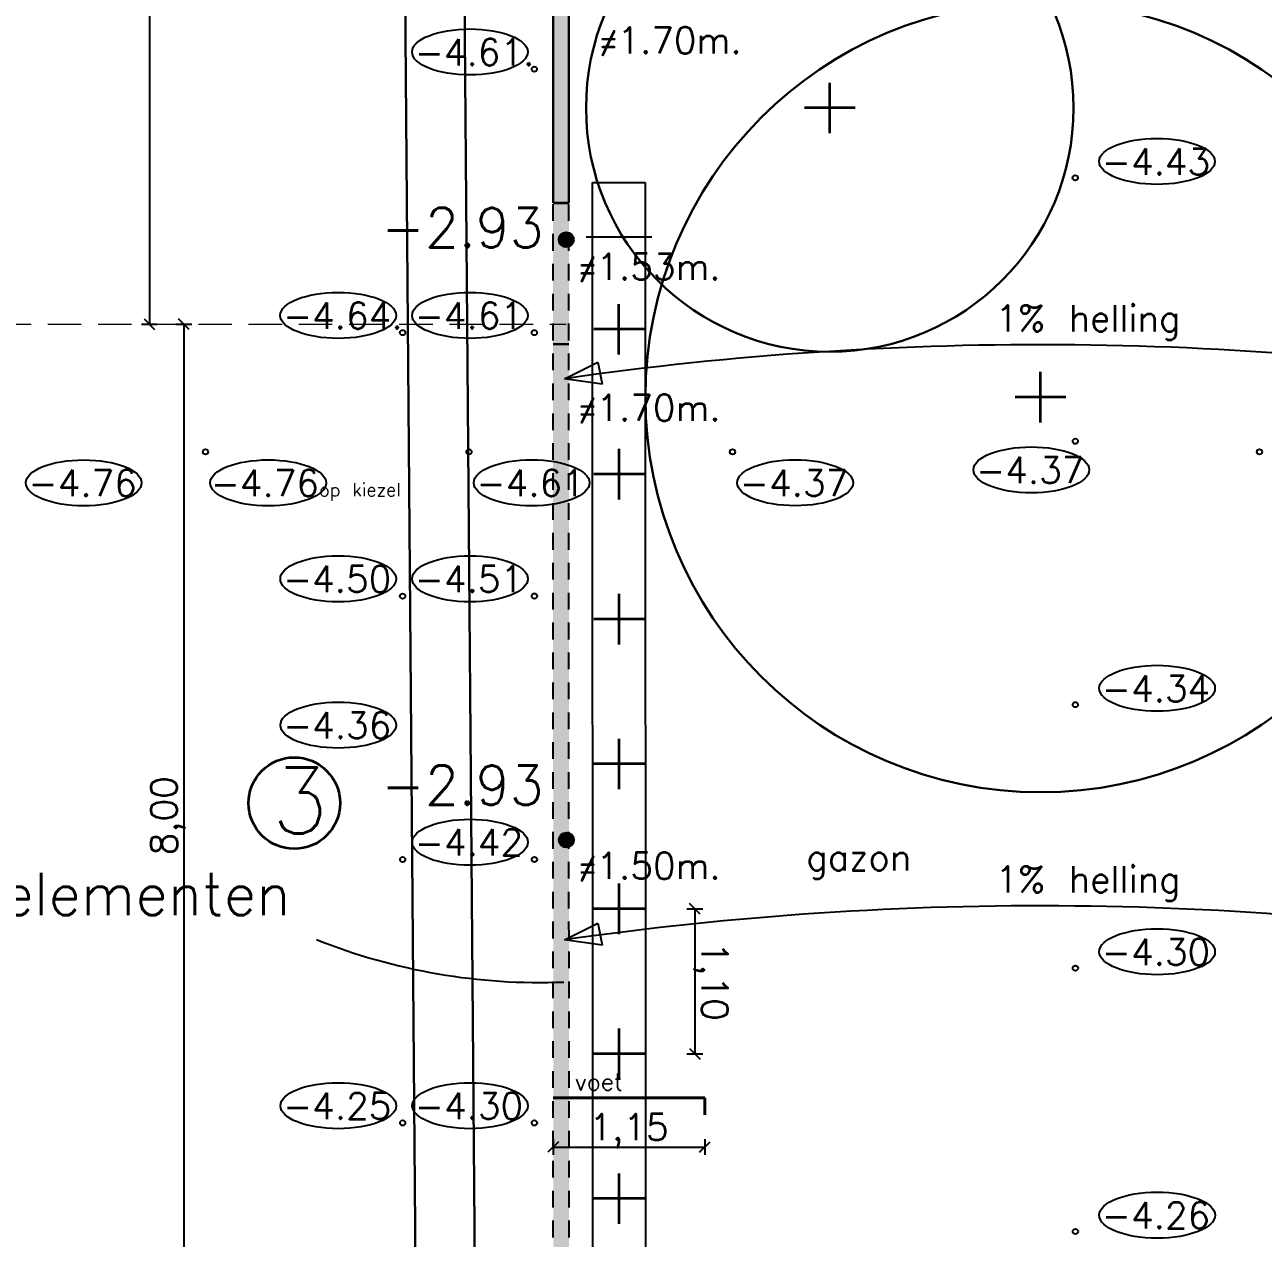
# Model space of a CAD drawing. Header units: millimetres. Extents: x 361 to 21231, y 184 to 1849.
# Drawn here: x 2486.83 to 2496.23, y 510.11 to 519.32 of the extents above; entities that cross this region are included whole.
import ezdxf

# ---------------------------------------------------------------- set-up
doc = ezdxf.new("R2010")
doc.units = ezdxf.units.MM
doc.header["$LTSCALE"] = 0.2
doc.linetypes.add('DASHED2', pattern=[9.525, 6.35, -3.175])
doc.linetypes.add('HIDDEN2', pattern=[4.7625, 3.175, -1.5875])
for name, color, linetype in [('bestaande hoogtepunten', 7, 'Continuous'), ('L-elementen voet', 160, 'Continuous'), ('ontwerp', 7, 'Continuous'), ('opmeting', 7, 'Continuous'), ('terreingrens', 134, 'HIDDEN2')]:
    doc.layers.add(name, color=color, linetype=linetype)
for name, color, linetype, lineweight in [('bomen', 7, 'Continuous', 35), ('boomkruinen', 7, 'Continuous', 30), ('helling', 96, 'Continuous', 25), ('hulplijnen', 161, 'DASHED2', 18), ('L-elementen', 7, 'Continuous', 30), ('L-elementen 4', 10, 'Continuous', 30), ('maten', 1, 'Continuous', 18), ('maten L-elementen', 191, 'Continuous', 18), ('nieuwe hoogtepunten', 154, 'Continuous', 35), ('nummers', 10, 'Continuous', 35), ('talud', 160, 'Continuous', 18)]:
    doc.layers.add(name, color=color, linetype=linetype, lineweight=lineweight)
doc.styles.get("Standard").update_dxf_attribs({"font": 'txt.shx', "height": 0.2})
doc.dimstyles.new('maat aanduiding voor tuin', dxfattribs={"dimscale": 0.2, "dimtxt": 0.2, "dimasz": 0.4, "dimexe": 0.3, "dimexo": 0.3, "dimgap": 0.02, "dimtad": 1, "dimzin": 1, "dimtxsty": 'Standard', "dimblk": 'OBLIQUE', "dimcen": 0.2, "dimadec": 0, "dimazin": 3, "dimtfac": 1, "dimtix": 1, "dimtmove": 0, "dimatfit": 3, "dimldrblk": 'OBLIQUE', "dimfxl": 0.3, "dimfxlon": 1, "dimarcsym": 1})

# ---------------------------------------------------------------- blocks, each defined once
blk = doc.blocks.new('_Oblique')
at = {"color": 0, "linetype": 'ByBlock', "lineweight": -2}
blk.add_line((-0.5, -0.5), (0.5, 0.5), dxfattribs=at)
blk = doc.blocks.new('*D1685')
at = {"layer": 'Defpoints', "color": 0, "ltscale": 0.2, "transparency": 16777216}
for p in [(2491.34, 512.6067), (2491.3401, 511.5067), (2491.9156, 511.5068)]:
    blk.add_point(p, dxfattribs=at)
at = {"layer": 'maten', "color": 0, "lineweight": -2, "ltscale": 0.2, "transparency": 16777216}
for p, q in [((2491.8554, 512.6068), (2491.9754, 512.6068)), ((2491.9154, 512.6068), (2491.9156, 511.5068)), ((2491.8556, 511.5068), (2491.9756, 511.5068))]:
    blk.add_line(p, q, dxfattribs=at)
at = {"layer": 'maten', "color": 0, "lineweight": -2, "ltscale": 0.2, "transparency": 16777216, "xscale": 0.08000000000000074, "yscale": 0.08000000000000074, "zscale": 0.08000000000000074}
for p, rotation in [((2491.9154, 512.6068), 90.00614147605208), ((2491.9156, 511.5068), 270.0061414760521)]:
    blk.add_blockref('_Oblique', p, dxfattribs=dict(at, rotation=rotation))
at = {"layer": 'maten', "color": 0, "ltscale": 0.2, "transparency": 16777216, "insert": (2492.0362, 512.0568), "char_height": 0.2, "attachment_point": 5, "rotation": 270.00614}
blk.add_mtext('1,10', dxfattribs=at)
blk = doc.blocks.new('*D1872')
at = {"layer": 'Defpoints', "color": 0, "ltscale": 0.2, "transparency": 16777216}
for p in [(2487.4479, 517.0463), (2487.4488, 509.0463), (2488.0364, 509.0463)]:
    blk.add_point(p, dxfattribs=at)
at = {"layer": 'maten L-elementen', "color": 0, "lineweight": -2, "ltscale": 0.2, "transparency": 16777216}
for p, q in [((2487.9764, 517.0463), (2488.0964, 517.0463)), ((2488.0364, 517.0463), (2488.0364, 509.0463)), ((2487.9764, 509.0463), (2488.0964, 509.0463))]:
    blk.add_line(p, q, dxfattribs=at)
at = {"layer": 'maten L-elementen', "color": 0, "lineweight": -2, "ltscale": 0.2, "transparency": 16777216, "xscale": 0.08000000000000074, "yscale": 0.08000000000000074, "zscale": 0.08000000000000074}
for p, rotation in [((2488.0364, 517.0463), 90), ((2488.0364, 509.0463), 270)]:
    blk.add_blockref('_Oblique', p, dxfattribs=dict(at, rotation=rotation))
at = {"layer": 'maten L-elementen', "color": 0, "ltscale": 0.2, "transparency": 16777216, "insert": (2487.9157, 513.0463), "char_height": 0.2, "attachment_point": 5, "rotation": 90}
blk.add_mtext('   8,00', dxfattribs=at)
blk = doc.blocks.new('*D1878')
at = {"layer": 'Defpoints', "color": 0, "ltscale": 0.2, "transparency": 16777216}
for p in [(2487.4479, 523.0471), (2487.4486, 517.0463), (2487.7749, 517.0463)]:
    blk.add_point(p, dxfattribs=at)
at = {"layer": 'maten L-elementen', "color": 0, "lineweight": -2, "ltscale": 0.2, "transparency": 16777216}
for p, q in [((2487.7149, 523.0471), (2487.8349, 523.0471)), ((2487.7749, 523.0471), (2487.7749, 517.0463)), ((2487.7149, 517.0463), (2487.8349, 517.0463))]:
    blk.add_line(p, q, dxfattribs=at)
at = {"layer": 'maten L-elementen', "color": 0, "lineweight": -2, "ltscale": 0.2, "transparency": 16777216, "xscale": 0.08000000000000074, "yscale": 0.08000000000000074, "zscale": 0.08000000000000074}
for p, rotation in [((2487.7749, 523.0471), 90), ((2487.7749, 517.0463), 270)]:
    blk.add_blockref('_Oblique', p, dxfattribs=dict(at, rotation=rotation))
at = {"layer": 'maten L-elementen', "color": 0, "ltscale": 0.2, "transparency": 16777216, "insert": (2487.6543, 520.0467), "char_height": 0.2, "attachment_point": 5, "rotation": 90}
blk.add_mtext('6,00', dxfattribs=at)
blk = doc.blocks.new('*D1744')
at = {"layer": 'Defpoints', "color": 0, "ltscale": 0.2, "transparency": 16777216}
for p in [(2517.9373, 538.196), (2490.9587, 525.0217), (2490.9587, 525.0217), (2491.4816, 524.3685), (2490.9594, 517.9666)]:
    blk.add_point(p, dxfattribs=at)
at = {"layer": 'L-elementen', "color": 0, "lineweight": -2, "ltscale": 0.2, "transparency": 16777216}
blk.add_arc((2490.9587, 525.0217), 0.8368, 270.00614, 26.0274, dxfattribs=at)
at = {"layer": 'L-elementen', "color": 0, "lineweight": -2, "ltscale": 0.2, "transparency": 16777216, "xscale": 0.08000000000000074, "yscale": 0.08000000000000074, "zscale": 0.08000000000000074}
for p, rotation in [((2491.7106, 525.3889), 116.0273961556146), ((2490.9588, 524.185), 180.0061414760434)]:
    blk.add_blockref('_Oblique', p, dxfattribs=dict(at, rotation=rotation))
at = {"layer": 'L-elementen', "color": 0, "ltscale": 0.2, "transparency": 16777216, "insert": (2491.5802, 524.6336), "char_height": 0.2, "attachment_point": 5, "rotation": 58.01677}
blk.add_mtext('116°', dxfattribs=at)
blk = doc.blocks.new('*D1933')
at = {"layer": 'Defpoints', "color": 0, "ltscale": 0.2, "transparency": 16777216}
for p in [(2490.8405, 511.1713), (2491.9905, 511.1713), (2491.9905, 510.7986)]:
    blk.add_point(p, dxfattribs=at)
at = {"layer": 'L-elementen voet', "color": 0, "lineweight": -2, "ltscale": 0.2, "transparency": 16777216}
for p, q in [((2490.8405, 510.8586), (2490.8405, 510.7386)), ((2490.8405, 510.7986), (2491.9905, 510.7986)), ((2491.9905, 510.8586), (2491.9905, 510.7386))]:
    blk.add_line(p, q, dxfattribs=at)
at = {"layer": 'L-elementen voet', "color": 0, "lineweight": -2, "ltscale": 0.2, "transparency": 16777216, "xscale": 0.08000000000000074, "yscale": 0.08000000000000074, "zscale": 0.08000000000000074, "rotation": 180}
blk.add_blockref('_Oblique', (2490.8405, 510.7986), dxfattribs=at)
at = {"layer": 'L-elementen voet', "color": 0, "lineweight": -2, "ltscale": 0.2, "transparency": 16777216, "xscale": 0.08000000000000074, "yscale": 0.08000000000000074, "zscale": 0.08000000000000074}
blk.add_blockref('_Oblique', (2491.9905, 510.7986), dxfattribs=at)
at = {"layer": 'L-elementen voet', "color": 0, "ltscale": 0.2, "transparency": 16777216, "insert": (2491.4155, 510.9193), "char_height": 0.2, "attachment_point": 5}
blk.add_mtext('1,15', dxfattribs=at)

msp = doc.modelspace()

# ---------------------------------------------------------------- hatches: boundary and pattern name
at = {"layer": 'L-elementen 4', "ltscale": 0.2}
h = msp.add_hatch(color=256, dxfattribs=at)
h.dxf.hatch_style = 1
h.paths.add_polyline_path([(2490.9587, 525.0217), (2515.1531, 536.8364), (2515.1004, 536.9443), (2490.8387, 525.0967), (2490.8394, 517.9666), (2490.9594, 517.9666)])
h = msp.add_hatch(color=256, dxfattribs=at)
h.dxf.hatch_style = 1
h.paths.add_polyline_path([(2490.8394, 517.9666), (2490.8428, 486.0467), (2490.9628, 486.0467), (2490.9594, 517.9666)])
h = msp.add_hatch(dxfattribs=at)
h.set_pattern_fill('ANGLE', color=256)
h.set_pattern_definition([(0, (826.2105, 0), (0, 6.985), [5.08, -1.905]), (90, (826.2105, 0), (-6.985, 4e-16), [5.08, -1.905])])
h.paths.add_polyline_path([(2490.8394, 517.9666), (2490.8428, 486.0467), (2490.9628, 486.0467), (2490.9594, 517.9666)])
at = {"layer": 'nieuwe hoogtepunten', "ltscale": 0.2}
h = msp.add_hatch(color=256, dxfattribs=at)
h.dxf.hatch_style = 1
edge = h.paths.add_edge_path()
edge.add_arc((2490.9396, 517.6867), 0.055, 0, 360)
h = msp.add_hatch(color=256, dxfattribs=at)
h.dxf.hatch_style = 1
edge = h.paths.add_edge_path()
edge.add_arc((2490.9401, 513.1291), 0.055, 0, 360)

# ---------------------------------------------------------------- linework, layer by layer
at = {"layer": 'bestaande hoogtepunten', "ltscale": 0.2}
for centre in [(2490.6967, 518.9814), (2494.8028, 518.1568), (2489.6969, 516.9813), (2490.6969, 516.9814), (2494.803, 516.1568), (2488.2011, 516.076), (2490.2011, 516.0762), (2492.2011, 516.0764), (2496.2011, 516.0769), (2489.6972, 514.9813), (2490.6972, 514.9814), (2494.8033, 514.1568), (2489.6974, 512.9813), (2490.6974, 512.9814), (2494.8035, 512.1568), (2489.6976, 510.9813), (2490.6976, 510.9814), (2494.8037, 510.1568)]:
    msp.add_circle(centre, 0.02, dxfattribs=at)
at = {"layer": 'bestaande hoogtepunten'}
for centre in [(2490.2081, 519.1124), (2495.4232, 518.2813), (2489.2083, 517.1123), (2490.2083, 517.1124), (2494.469, 515.9393), (2487.2767, 515.8409), (2488.6767, 515.841), (2490.6767, 515.8412), (2492.6767, 515.8415), (2489.2085, 515.1123), (2490.2085, 515.1124), (2495.4237, 514.2813), (2489.2087, 514.0017), (2490.2087, 513.1124), (2495.4239, 512.2813), (2489.209, 511.1123), (2490.209, 511.1124), (2495.4241, 510.2813)]:
    msp.add_ellipse(centre, major_axis=(-0.4393, 0), ratio=0.39726, dxfattribs=at)
at = {"layer": 'bomen', "ltscale": 0.2}
for p, q in [((2492.9394, 518.4949), (2492.9393, 518.8789)), ((2493.1313, 518.6869), (2492.7473, 518.6869)), ((2491.3395, 516.8147), (2491.3395, 517.1987)), ((2491.5315, 517.0067), (2491.1475, 517.0067)), ((2494.5396, 516.3003), (2494.5396, 516.6843)), ((2494.7316, 516.4924), (2494.3476, 516.4923)), ((2491.3397, 515.7147), (2491.3396, 516.0987)), ((2491.5316, 515.9067), (2491.1476, 515.9067)), ((2491.3398, 514.6147), (2491.3397, 514.9987)), ((2491.5318, 514.8067), (2491.1478, 514.8067)), ((2491.3399, 513.5147), (2491.3399, 513.8987)), ((2491.5319, 513.7067), (2491.1479, 513.7067)), ((2491.34, 512.4147), (2491.34, 512.7987)), ((2491.532, 512.6067), (2491.148, 512.6067)), ((2491.3401, 511.3147), (2491.3401, 511.6987)), ((2491.5321, 511.5067), (2491.1481, 511.5067)), ((2491.3403, 510.2147), (2491.3402, 510.5987)), ((2491.5322, 510.4067), (2491.1482, 510.4067))]:
    msp.add_line(p, q, dxfattribs=at)
at = {"layer": 'boomkruinen', "ltscale": 0.2}
for centre, radius in [((2492.9393, 518.6869), 1.85), ((2494.5396, 516.4923), 3)]:
    msp.add_circle(centre, radius, dxfattribs=at)
at = {"layer": 'helling', "ltscale": 0.2}
for p, q in [((2490.9252, 516.6315), (2491.1792, 516.7584)), ((2491.1792, 516.7584), (2491.2108, 516.59)), ((2491.2108, 516.59), (2490.9252, 516.6315)), ((2490.9256, 512.3714), (2491.1796, 512.4983)), ((2491.1796, 512.4983), (2491.2112, 512.3299)), ((2491.2112, 512.3299), (2490.9256, 512.3714))]:
    msp.add_line(p, q, dxfattribs=at)
for centre in [(2494.5344, 491.5274), (2494.5349, 487.2673)]:
    msp.add_arc(centre, 25.3622, 80.61947, 98.18149, dxfattribs=at)
at = {"layer": 'hulplijnen', "ltscale": 0.2}
msp.add_line((2483.9563, 517.0459), (2490.9396, 517.0466), dxfattribs=at)
at = {"layer": 'L-elementen'}
for p, q in [((2490.8394, 517.9666), (2490.8387, 525.0967)), ((2490.9587, 525.0217), (2490.9594, 517.9666)), ((2490.9594, 517.9666), (2490.8394, 517.9666))]:
    msp.add_line(p, q, dxfattribs=at)
at = {"layer": 'L-elementen 4', "ltscale": 0.2}
msp.add_line((2490.8394, 517.9666), (2490.9594, 517.9666), dxfattribs=at)
at = {"layer": 'L-elementen 4', "linetype": 'Continuous', "lineweight": 25, "ltscale": 0.2}
msp.add_arc((2490.7387, 516.6154), 4.5677, 248.22085, 272.27392, dxfattribs=at)
at = {"layer": 'L-elementen voet', "lineweight": 40, "ltscale": 0.2}
for p, q in [((2490.8405, 511.1713), (2491.9905, 511.1713)), ((2491.9905, 511.1713), (2491.9905, 511.0438))]:
    msp.add_line(p, q, dxfattribs=at)
at = {"layer": 'nieuwe hoogtepunten', "ltscale": 0.2}
msp.add_line((2490.8394, 517.9666), (2490.9594, 517.9666), dxfattribs=at)
for centre in [(2490.9396, 517.6867), (2490.9401, 513.1291)]:
    msp.add_circle(centre, 0.055, dxfattribs=at)
at = {"layer": 'nummers', "ltscale": 0.05}
msp.add_circle((2488.8751, 513.4096), 0.3473, dxfattribs=at)
at = {"layer": 'ontwerp', "ltscale": 0.2}
for p, q in [((2491.1429, 485.8154), (2491.1394, 518.1218)), ((2491.1394, 518.1218), (2491.5394, 518.1218)), ((2491.5394, 518.1218), (2491.5429, 485.7633)), ((2491.5895, 517.7067), (2491.0895, 517.7067))]:
    msp.add_line(p, q, dxfattribs=at)
at = {"layer": 'opmeting', "color": 116, "lineweight": 30, "ltscale": 0.2, "true_color": 0x136734}
for p, q in [((2490.2281, 457.0409), (2489.6686, 525.4324)), ((2490.678, 457.0446), (2490.1186, 525.435))]:
    msp.add_line(p, q, dxfattribs=at)
at = {"layer": 'terreingrens', "ltscale": 0.2}
for p, q in [((2490.8429, 485.5967), (2490.8387, 525.0967)), ((2490.9629, 485.5967), (2490.9587, 525.0217))]:
    msp.add_line(p, q, dxfattribs=at)

# ---------------------------------------------------------------- texts
at = {"layer": 'bestaande hoogtepunten', "char_height": 0.2, "attachment_point": 1, "rotation": 0.00614}
for s, insert, width in [('-4.61.', (2489.7878, 519.2107), 0.698006), ('-4.43', (2495.0029, 518.3796), 0.698006), ('-4.64.', (2488.788, 517.2106), 0.698006), ('-4.61', (2489.788, 517.2107), 0.698006), ('-4.37', (2494.0486, 516.0376), 0.698006), ('-4.76', (2486.8564, 515.9392), 0.698006), ('-4.76{\\H0.5x;op kiezel}', (2488.2396, 515.9387), 2.859523), ('-4.61', (2490.2564, 515.9396), 0.698006), ('-4.37', (2492.2564, 515.9398), 0.698006), ('-4.50', (2488.7882, 515.2106), 0.698006), ('-4.51', (2489.7882, 515.2107), 0.698006), ('-4.34', (2495.0033, 514.3796), 0.698006), ('-4.36', (2488.7884, 514.1), 0.698006), ('-4.42', (2489.7884, 513.2107), 0.698006), ('-4.30', (2495.0035, 512.3796), 0.698006), ('-4.25', (2488.7886, 511.2106), 0.698006), ('-4.30', (2489.7886, 511.2107), 0.698006), ('-4.26', (2495.0037, 510.3796), 0.698006)]:
    msp.add_mtext(s, dxfattribs=dict(at, insert=insert, width=width))
at = {"layer": 'helling', "ltscale": 0.2, "char_height": 0.2, "attachment_point": 1, "rotation": 0.00614}
for insert in [(2494.1965, 517.1911), (2494.197, 512.9311)]:
    msp.add_mtext_dynamic_manual_height_columns('1% helling', width=2.098719, gutter_width=1, heights=[0], dxfattribs=dict(at, insert=insert))
at = {"layer": 'L-elementen 4', "ltscale": 0.2, "insert": (2486.0633, 512.8795), "char_height": 0.32, "attachment_point": 1, "rotation": 0.00614}
msp.add_mtext_dynamic_manual_height_columns('L-elementen', width=4.043165, gutter_width=1.6, heights=[0], dxfattribs=at)
at = {"layer": 'L-elementen voet', "ltscale": 0.2, "insert": (2491.006, 511.358), "char_height": 0.13, "attachment_point": 1}
msp.add_mtext_dynamic_manual_height_columns('voet', width=0.322246, gutter_width=0.65, heights=[0], dxfattribs=at)
at = {"layer": 'nieuwe hoogtepunten', "color": 1, "ltscale": 0.2, "char_height": 0.3, "attachment_point": 1, "rotation": 0.00614}
for insert in [(2489.5326, 517.9288), (2489.5326, 513.6961)]:
    msp.add_mtext_dynamic_manual_height_columns('-2.93', width=3.391916, gutter_width=1.5, heights=[0], dxfattribs=dict(at, insert=insert))
at = {"layer": 'nummers', "ltscale": 0.05, "insert": (2488.7031, 513.6797), "char_height": 0.5005, "attachment_point": 1, "rotation": 0.00614}
msp.add_mtext_dynamic_manual_height_columns('3', width=1.14354, gutter_width=1.43, heights=[0], dxfattribs=at)
at = {"layer": 'ontwerp', "lineweight": 30, "ltscale": 0.2, "insert": (2492.7606, 513.0992), "char_height": 0.2, "attachment_point": 1, "rotation": 0.00614}
msp.add_mtext_dynamic_manual_height_columns('gazon', width=2.958657, gutter_width=1, heights=[0], dxfattribs=at)
at = {"layer": 'talud', "ltscale": 0.2, "char_height": 0.2, "attachment_point": 1, "rotation": 0.00614}
for s, insert in [('{\\fISOCPEUR|b0|i0|c0|p34;≠}1.70m.', (2491.1916, 519.3006)), ('{\\fISOCPEUR|b0|i0|c0|p34;≠}1.53m.', (2491.0325, 517.5834)), ('{\\fISOCPEUR|b0|i0|c0|p34;≠}1.70m.', (2491.0325, 516.5112)), ('{\\fISOCPEUR|b0|i0|c0|p34;≠}1.50m.', (2491.033, 513.0337))]:
    msp.add_mtext_dynamic_manual_height_columns(s, width=1.264716, gutter_width=1, heights=[0], dxfattribs=dict(at, insert=insert))

# ---------------------------------------------------------------- dimensions: what is measured, and where the dimension line sits
at = {"layer": 'L-elementen', "ltscale": 0.2}
dim = msp.add_angular_dim_2l(base=(2491.4816, 524.3685), line1=((2517.9373, 538.196), (2490.9587, 525.0217)), line2=((2490.9587, 525.0217), (2490.9594, 517.9666)), dimstyle='maat aanduiding voor tuin', dxfattribs=at)
dim.commit()
dim.dimension.update_dxf_attribs({"geometry": '*D1744', "text_midpoint": (2491.5802, 524.6336)})
at = {"layer": 'L-elementen voet', "ltscale": 0.2}
dim = msp.add_linear_dim(base=(2491.9905, 510.7986), p1=(2490.8405, 511.1713), p2=(2491.9905, 511.1713), dimstyle='maat aanduiding voor tuin', dxfattribs=at)
dim.commit()
dim.dimension.update_dxf_attribs({"geometry": '*D1933', "text_midpoint": (2491.4155, 510.9193)})
at = {"layer": 'maten', "ltscale": 0.2}
dim = msp.add_linear_dim(base=(2491.9156, 511.5068), p1=(2491.34, 512.6067), p2=(2491.3401, 511.5067), angle=90.00614, dimstyle='maat aanduiding voor tuin', dxfattribs=at)
dim.commit()
dim.dimension.update_dxf_attribs({"geometry": '*D1685', "text_midpoint": (2492.0362, 512.0568)})
at = {"layer": 'maten L-elementen', "ltscale": 0.2}
dim = msp.add_linear_dim(base=(2487.7749, 517.0463), p1=(2487.4479, 523.0471), p2=(2487.4486, 517.0463), angle=90, dimstyle='maat aanduiding voor tuin', dxfattribs=at)
dim.commit()
dim.dimension.update_dxf_attribs({"geometry": '*D1878', "text_midpoint": (2487.6543, 520.0467)})
dim = msp.add_linear_dim(base=(2488.0364, 509.0463), p1=(2487.4479, 517.0463), p2=(2487.4488, 509.0463), angle=90, text='   <>', dimstyle='maat aanduiding voor tuin', dxfattribs=at)
dim.commit()
dim.dimension.update_dxf_attribs({"geometry": '*D1872', "text_midpoint": (2487.9157, 513.0463)})

doc.saveas('drawing.dxf')
